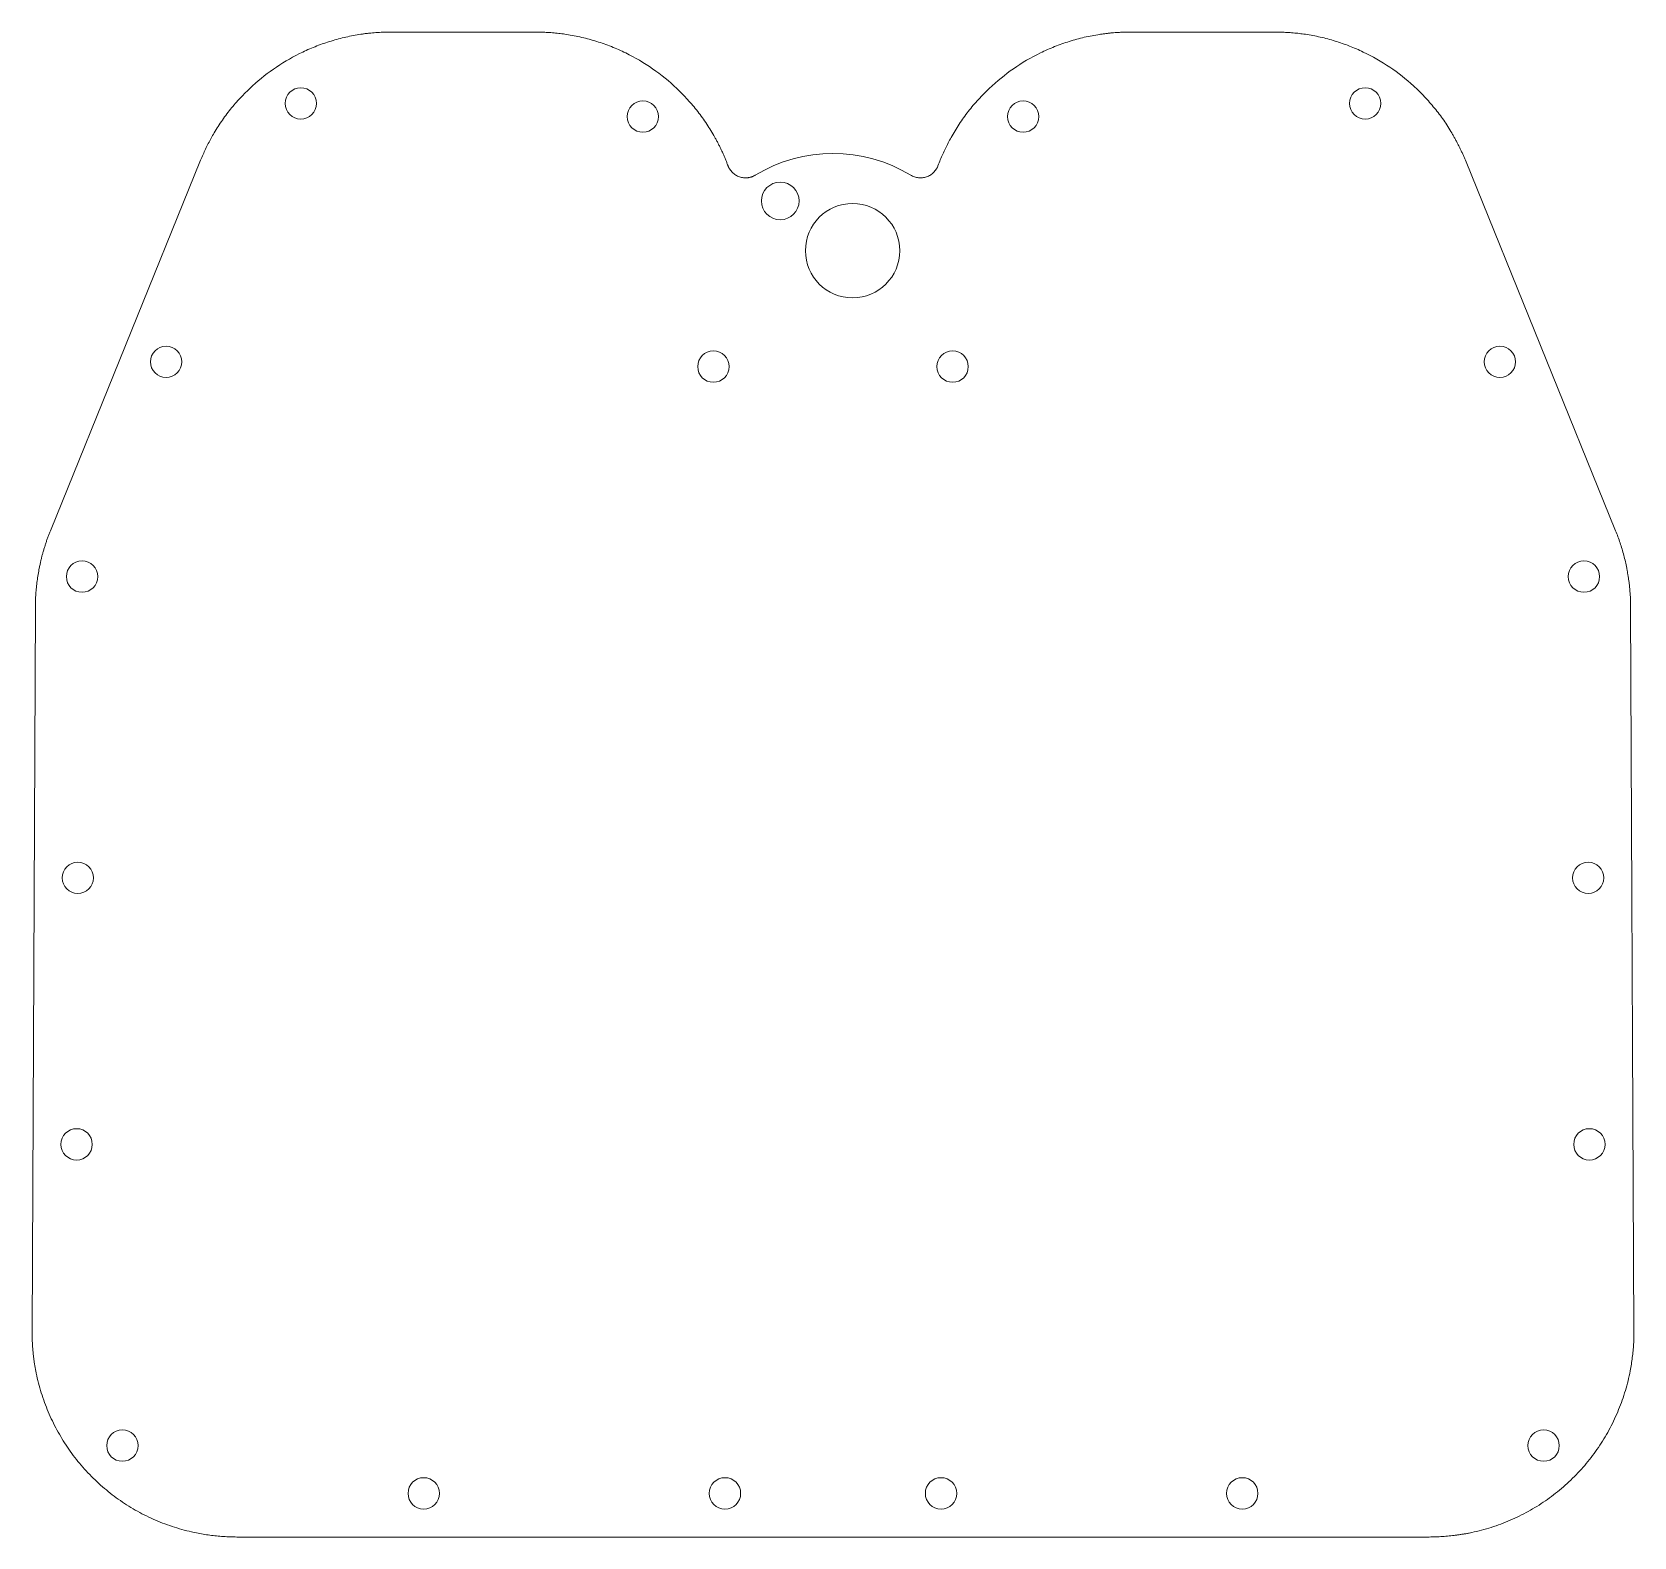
# Model space of a CAD drawing. Header units: inches. Extents: x -5.3 to 5.3, y -4 to 6.
import ezdxf

# ---------------------------------------------------------------- set-up
doc = ezdxf.new("R2010")
doc.units = ezdxf.units.IN
doc.header["$MEASUREMENT"] = 0

msp = doc.modelspace()

# ---------------------------------------------------------------- linework, layer by layer
at = {"color": 7, "linetype": 'Continuous', "lineweight": 15}
for p, q in [((-1.977, 6), (-2.933, 6)), ((2.933, 6), (1.977, 6)), ((-4.198, 5.149), (-5.195, 2.69)), ((5.195, 2.69), (4.198, 5.149)), ((-5.295, 2.183), (-5.317, -2.621)), ((5.317, -2.621), (5.295, 2.183)), ((-3.957, -3.991), (3.957, -3.991))]:
    msp.add_line(p, q, dxfattribs=at)
for centre, radius in [((-3.533, 5.527), 0.104), ((-1.262, 5.439), 0.104), ((1.262, 5.439), 0.104), ((3.533, 5.527), 0.104), ((-0.35, 4.879), 0.125), ((0.13, 4.549), 0.313), ((-4.427, 3.811), 0.104), ((-0.794, 3.779), 0.104), ((0.794, 3.779), 0.104), ((4.427, 3.811), 0.104), ((-4.985, 2.385), 0.104), ((4.985, 2.385), 0.104), ((-5.013, 0.385), 0.104), ((5.013, 0.385), 0.104), ((-5.021, -1.384), 0.104), ((5.021, -1.384), 0.104), ((-4.717, -3.384), 0.104), ((4.717, -3.384), 0.104), ((-2.717, -3.701), 0.104), ((-0.717, -3.701), 0.104), ((0.717, -3.701), 0.104), ((2.717, -3.701), 0.104)]:
    msp.add_circle(centre, radius, dxfattribs=at)
msp.add_arc((0, 4.194), 1, 58.957, 121.0434, dxfattribs=at)
for points, knots in [([(-2.933, 6), (-2.94, 6), (-2.955, 6), (-2.978, 6), (-3, 5.999), (-3.023, 5.998), (-3.045, 5.996), (-3.067, 5.994), (-3.09, 5.992), (-3.112, 5.989), (-3.16, 5.982), (-3.234, 5.968), (-3.331, 5.942), (-3.427, 5.909), (-3.551, 5.856), (-3.697, 5.772), (-3.83, 5.668), (-3.926, 5.574), (-3.993, 5.498), (-4.054, 5.417), (-4.098, 5.349), (-4.128, 5.296), (-4.147, 5.26), (-4.165, 5.224), (-4.182, 5.187), (-4.192, 5.162), (-4.198, 5.149)], [0, 0, 0, 0, 0.013909, 0.027805, 0.04169, 0.055569, 0.069444, 0.083321, 0.097203, 0.111093, 0.124996, 0.187277, 0.249581, 0.312231, 0.374903, 0.499234, 0.624548, 0.686767, 0.74901, 0.81161, 0.874236, 0.899398, 0.924533, 0.949663, 0.974812, 1, 1, 1, 1]), ([(-0.697, 5.113), (-0.7, 5.121), (-0.706, 5.135), (-0.714, 5.156), (-0.723, 5.177), (-0.732, 5.198), (-0.742, 5.219), (-0.752, 5.24), (-0.762, 5.261), (-0.773, 5.281), (-0.797, 5.325), (-0.837, 5.39), (-0.897, 5.474), (-0.964, 5.553), (-1.06, 5.652), (-1.195, 5.761), (-1.344, 5.849), (-1.47, 5.905), (-1.568, 5.939), (-1.667, 5.966), (-1.749, 5.982), (-1.81, 5.991), (-1.852, 5.995), (-1.893, 5.998), (-1.935, 6), (-1.963, 6), (-1.977, 6)], [0, 0, 0, 0, 0.01389, 0.027772, 0.04165, 0.055529, 0.069411, 0.083301, 0.097203, 0.11112, 0.125058, 0.187331, 0.249692, 0.31232, 0.374894, 0.499503, 0.624448, 0.686926, 0.749478, 0.811789, 0.874245, 0.899383, 0.924505, 0.949633, 0.97479, 1, 1, 1, 1]), ([(1.977, 6), (1.969, 6), (1.954, 6), (1.931, 6), (1.908, 5.999), (1.885, 5.997), (1.862, 5.996), (1.839, 5.994), (1.816, 5.991), (1.793, 5.988), (1.744, 5.981), (1.668, 5.967), (1.568, 5.939), (1.471, 5.905), (1.344, 5.849), (1.195, 5.761), (1.061, 5.652), (0.964, 5.554), (0.897, 5.474), (0.837, 5.39), (0.794, 5.319), (0.764, 5.264), (0.746, 5.227), (0.728, 5.19), (0.712, 5.152), (0.702, 5.126), (0.697, 5.113)], [0, 0, 0, 0, 0.013923, 0.027828, 0.041719, 0.0556, 0.069474, 0.083346, 0.097219, 0.111098, 0.124986, 0.187628, 0.250151, 0.31267, 0.375129, 0.500082, 0.625201, 0.68747, 0.749835, 0.812545, 0.875213, 0.900228, 0.925191, 0.950126, 0.975054, 1, 1, 1, 1]), ([(4.198, 5.149), (4.195, 5.156), (4.189, 5.17), (4.18, 5.19), (4.171, 5.211), (4.161, 5.231), (4.151, 5.251), (4.141, 5.271), (4.13, 5.291), (4.119, 5.311), (4.095, 5.353), (4.055, 5.416), (3.994, 5.496), (3.927, 5.572), (3.831, 5.667), (3.699, 5.772), (3.552, 5.855), (3.428, 5.909), (3.333, 5.942), (3.235, 5.968), (3.156, 5.983), (3.095, 5.991), (3.055, 5.995), (3.014, 5.998), (2.974, 6), (2.946, 6), (2.933, 6)], [0, 0, 0, 0, 0.013909, 0.027804, 0.041688, 0.055567, 0.069442, 0.083319, 0.097201, 0.111091, 0.124994, 0.187274, 0.24958, 0.312227, 0.374901, 0.499234, 0.624548, 0.686763, 0.749009, 0.81161, 0.874242, 0.899402, 0.924535, 0.949665, 0.974812, 1, 1, 1, 1]), ([(-0.516, 5.05), (-0.518, 5.049), (-0.522, 5.047), (-0.528, 5.044), (-0.534, 5.041), (-0.541, 5.039), (-0.547, 5.037), (-0.554, 5.035), (-0.56, 5.034), (-0.57, 5.033), (-0.581, 5.032), (-0.595, 5.033), (-0.608, 5.035), (-0.626, 5.04), (-0.642, 5.048), (-0.657, 5.059), (-0.668, 5.068), (-0.677, 5.078), (-0.685, 5.089), (-0.692, 5.101), (-0.696, 5.109), (-0.697, 5.113)], [0, 0, 0, 0, 0.0316342, 0.0629792, 0.0941272, 0.1251719, 0.1562083, 0.1873312, 0.2186348, 0.2502114, 0.3125334, 0.3749197, 0.437376, 0.4998967, 0.624921, 0.6872041, 0.7495707, 0.8120633, 0.8746517, 0.9372474, 1, 1, 1, 1]), ([(0.697, 5.113), (0.697, 5.111), (0.695, 5.107), (0.692, 5.101), (0.689, 5.095), (0.684, 5.087), (0.677, 5.078), (0.668, 5.068), (0.658, 5.059), (0.643, 5.048), (0.626, 5.04), (0.608, 5.035), (0.595, 5.033), (0.581, 5.032), (0.567, 5.033), (0.554, 5.035), (0.541, 5.039), (0.528, 5.044), (0.52, 5.048), (0.516, 5.05)], [0, 0, 0, 0, 0.031293, 0.062475, 0.093642, 0.124887, 0.18746, 0.250128, 0.312448, 0.374877, 0.499627, 0.562179, 0.624858, 0.687138, 0.749546, 0.812451, 0.874655, 0.936919, 1, 1, 1, 1]), ([(-5.195, 2.69), (-5.198, 2.683), (-5.204, 2.668), (-5.212, 2.646), (-5.22, 2.624), (-5.227, 2.601), (-5.234, 2.579), (-5.241, 2.556), (-5.248, 2.534), (-5.254, 2.511), (-5.259, 2.488), (-5.264, 2.465), (-5.27, 2.435), (-5.277, 2.399), (-5.283, 2.356), (-5.288, 2.313), (-5.292, 2.27), (-5.294, 2.227), (-5.295, 2.198), (-5.295, 2.183)], [0, 0, 0, 0, 0.045574, 0.091083, 0.136541, 0.181962, 0.227359, 0.272746, 0.318136, 0.363544, 0.408982, 0.454465, 0.500006, 0.58346, 0.666753, 0.749969, 0.833193, 0.916508, 1, 1, 1, 1]), ([(5.295, 2.183), (5.295, 2.191), (5.295, 2.207), (5.294, 2.23), (5.293, 2.254), (5.291, 2.278), (5.289, 2.301), (5.287, 2.325), (5.284, 2.348), (5.281, 2.372), (5.277, 2.395), (5.273, 2.418), (5.268, 2.448), (5.26, 2.484), (5.25, 2.526), (5.238, 2.568), (5.225, 2.609), (5.211, 2.65), (5.2, 2.677), (5.195, 2.69)], [0, 0, 0, 0, 0.045555, 0.09105, 0.136497, 0.18191, 0.227304, 0.272691, 0.318085, 0.3635, 0.40895, 0.454448, 0.500008, 0.58343, 0.666704, 0.749913, 0.833143, 0.916478, 1, 1, 1, 1]), ([(-5.317, -2.621), (-5.317, -2.629), (-5.317, -2.645), (-5.316, -2.67), (-5.315, -2.694), (-5.314, -2.718), (-5.312, -2.743), (-5.31, -2.767), (-5.307, -2.791), (-5.304, -2.815), (-5.301, -2.839), (-5.297, -2.863), (-5.286, -2.923), (-5.262, -3.018), (-5.218, -3.145), (-5.161, -3.266), (-5.093, -3.382), (-5.014, -3.49), (-4.924, -3.59), (-4.825, -3.68), (-4.718, -3.761), (-4.603, -3.83), (-4.482, -3.888), (-4.356, -3.933), (-4.254, -3.959), (-4.181, -3.972), (-4.136, -3.979), (-4.092, -3.984), (-4.047, -3.988), (-4.002, -3.99), (-3.972, -3.99), (-3.957, -3.991)], [0, 0, 0, 0, 0.011386, 0.022754, 0.034108, 0.045451, 0.056788, 0.068121, 0.079455, 0.090792, 0.102136, 0.113492, 0.124862, 0.187451, 0.250022, 0.312281, 0.374527, 0.437148, 0.499765, 0.562055, 0.624354, 0.686868, 0.749406, 0.811898, 0.87443, 0.895379, 0.91629, 0.937184, 0.958086, 0.979017, 1, 1, 1, 1]), ([(3.957, -3.991), (3.965, -3.991), (3.98, -3.99), (4.002, -3.99), (4.024, -3.989), (4.047, -3.988), (4.069, -3.986), (4.091, -3.984), (4.113, -3.982), (4.135, -3.979), (4.157, -3.976), (4.179, -3.972), (4.201, -3.969), (4.26, -3.957), (4.354, -3.934), (4.48, -3.888), (4.602, -3.831), (4.716, -3.762), (4.824, -3.681), (4.923, -3.591), (5.013, -3.491), (5.092, -3.383), (5.161, -3.268), (5.217, -3.146), (5.262, -3.019), (5.287, -2.918), (5.3, -2.844), (5.306, -2.8), (5.311, -2.755), (5.315, -2.711), (5.317, -2.666), (5.317, -2.636), (5.317, -2.621)], [0, 0, 0, 0, 0.010437, 0.020859, 0.031268, 0.041668, 0.052061, 0.06245, 0.072838, 0.083228, 0.093622, 0.104024, 0.114435, 0.12486, 0.187443, 0.250026, 0.312273, 0.374535, 0.437136, 0.499766, 0.56206, 0.624396, 0.686876, 0.749408, 0.811911, 0.874473, 0.895413, 0.916315, 0.937203, 0.958098, 0.979023, 1, 1, 1, 1])]:
    msp.add_open_spline(points, degree=3, knots=knots, dxfattribs=at)

doc.saveas('drawing.dxf')
